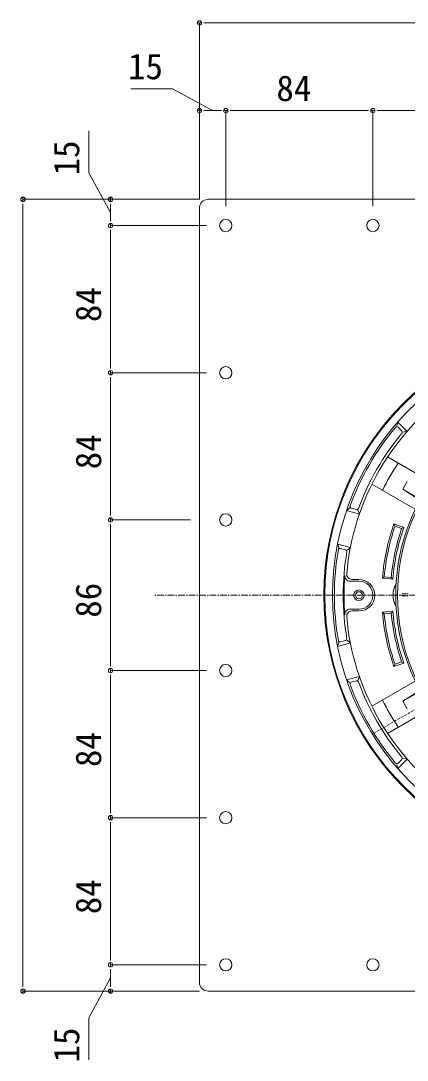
# Model space of a CAD drawing. Units: millimetres, scale not verified. Extents: x -1380 to 1380, y -955 to 955.
# Drawn here: x -778 to -557, y -40 to 553 of the extents above; entities that cross this region are included whole.
import ezdxf
from ezdxf.enums import TextEntityAlignment as Align

# ---------------------------------------------------------------- set-up
doc = ezdxf.new("R2010")
doc.units = ezdxf.units.MM
doc.header["$LTSCALE"] = 3
doc.linetypes.add('USER1', pattern=[2, 1.25, -0.25, 0.25, -0.25])
doc.linetypes.add('USER3', pattern=[0.75, 0.5, -0.25])
for name, color, linetype, lineweight in [('0-0_0', 7, 'Continuous', 15), ('0-2_L-2', 7, 'Continuous', 18), ('0-3_L-1', 7, 'Continuous', 18), ('0-4_L-5', 2, 'USER1', 18), ('0-9_SUNPO', 7, 'Continuous', 18), ('0-B_L-1a', 3, 'Continuous', 18), ('0-C_L-1b', 150, 'Continuous', 18)]:
    doc.layers.add(name, color=color, linetype=linetype, lineweight=lineweight)
doc.styles.add('ＭＳ ゴシック', font='')
doc.styles.get('ＭＳ ゴシック').set_extended_font_data('MS Gothic')

msp = doc.modelspace()

# ---------------------------------------------------------------- linework, layer by layer
at = {"layer": '0-0_0'}
for p, q in [((-677.242, 551.723), (-674.742, 551.723)), ((-673.492, 551.723), (-670.992, 551.723)), ((-677.242, 501.723), (-674.742, 501.723)), ((-673.492, 501.723), (-670.992, 501.723)), ((-663.492, 501.723), (-665.992, 501.723)), ((-659.742, 501.723), (-662.242, 501.723)), ((-662.242, 501.723), (-659.742, 501.723)), ((-658.492, 501.723), (-655.992, 501.723)), ((-579.492, 501.723), (-581.992, 501.723)), ((-575.742, 501.723), (-578.242, 501.723)), ((-578.242, 501.723), (-575.742, 501.723)), ((-574.492, 501.723), (-571.992, 501.723)), ((-776.659, 452.306), (-776.659, 449.806)), ((-726.659, 452.306), (-726.659, 449.806)), ((-776.659, 448.556), (-776.659, 446.056)), ((-726.659, 448.556), (-726.659, 446.056)), ((-726.659, 438.556), (-726.659, 441.056)), ((-726.659, 437.306), (-726.659, 434.806)), ((-726.659, 434.806), (-726.659, 437.306)), ((-726.659, 433.556), (-726.659, 431.056)), ((-726.659, 354.556), (-726.659, 357.056)), ((-726.659, 350.806), (-726.659, 353.306)), ((-726.659, 353.306), (-726.659, 350.806)), ((-726.659, 349.556), (-726.659, 347.056)), ((-726.659, 270.556), (-726.659, 273.056)), ((-726.659, 269.306), (-726.659, 266.806)), ((-726.659, 266.806), (-726.659, 269.306)), ((-726.659, 265.556), (-726.659, 263.056)), ((-726.659, 184.556), (-726.659, 187.056)), ((-726.659, 180.806), (-726.659, 183.306)), ((-726.659, 183.306), (-726.659, 180.806)), ((-726.659, 179.556), (-726.659, 177.056)), ((-726.659, 100.556), (-726.659, 103.056)), ((-726.659, 99.306), (-726.659, 96.806)), ((-726.659, 96.806), (-726.659, 99.306)), ((-726.659, 95.556), (-726.659, 93.056)), ((-726.659, 16.556), (-726.659, 19.056)), ((-726.659, 15.306), (-726.659, 12.806)), ((-726.659, 12.806), (-726.659, 15.306)), ((-726.659, 11.556), (-726.659, 9.056)), ((-776.659, 1.556), (-776.659, 4.056)), ((-776.659, -2.194), (-776.659, 0.306)), ((-726.659, 1.556), (-726.659, 4.056)), ((-726.659, -2.194), (-726.659, 0.306))]:
    msp.add_line(p, q, dxfattribs=at)
for centre in [(-675.992, 551.723), (-675.992, 501.723), (-660.992, 501.723), (-660.992, 501.723), (-576.992, 501.723), (-576.992, 501.723), (-776.659, 451.056), (-726.659, 451.056), (-726.659, 436.056), (-726.659, 436.056), (-726.659, 352.056), (-726.659, 352.056), (-726.659, 268.056), (-726.659, 268.056), (-726.659, 182.056), (-726.659, 182.056), (-726.659, 98.056), (-726.659, 98.056), (-726.659, 14.056), (-726.659, 14.056), (-776.659, -0.944), (-726.659, -0.944)]:
    msp.add_circle(centre, 1.25, dxfattribs=at)
at = {"layer": '0-2_L-2'}
for radius in [155, 154.5]:
    msp.add_circle((-449.992, 225.056), radius, dxfattribs=at)
at = {"layer": '0-3_L-1'}
for p, q in [((-228.992, 451.056), (-670.992, 451.056)), ((-675.992, 446.056), (-675.992, 4.056)), ((-670.992, -0.944), (-228.992, -0.944))]:
    msp.add_line(p, q, dxfattribs=at)
for centre in [(-660.992, 436.056), (-576.992, 436.056), (-660.992, 352.056), (-660.992, 268.056), (-660.992, 182.056), (-660.992, 98.056), (-660.992, 14.056), (-576.992, 14.056)]:
    msp.add_circle(centre, 3.5, dxfattribs=at)
for centre, start, end in [((-670.992, 446.056), 90, 180), ((-670.992, 4.056), 180, 270)]:
    msp.add_arc(centre, 5, start, end, dxfattribs=at)
at = {"layer": '0-4_L-5'}
msp.add_line((-198.372, 225.056), (-701.612, 225.056), dxfattribs=at)
at = {"layer": '0-9_SUNPO'}
for p, q in [((-675.992, 451.056), (-675.992, 551.723)), ((-670.992, 551.723), (-228.992, 551.723)), ((-675.992, 451.056), (-675.992, 501.723)), ((-670.992, 501.723), (-665.992, 501.723)), ((-660.992, 447.056), (-660.992, 501.723)), ((-660.992, 447.056), (-660.992, 501.723)), ((-655.992, 501.723), (-581.992, 501.723)), ((-576.992, 447.056), (-576.992, 501.723)), ((-576.992, 447.056), (-576.992, 501.723)), ((-571.992, 501.723), (-497.992, 501.723)), ((-675.992, 451.056), (-776.659, 451.056)), ((-675.992, 451.056), (-726.659, 451.056)), ((-776.659, 4.056), (-776.659, 446.056)), ((-726.659, 441.056), (-726.659, 446.056)), ((-671.992, 436.056), (-726.659, 436.056)), ((-671.992, 436.056), (-726.659, 436.056)), ((-726.659, 357.056), (-726.659, 431.056)), ((-671.992, 352.056), (-726.659, 352.056)), ((-671.992, 352.056), (-726.659, 352.056)), ((-726.659, 273.056), (-726.659, 347.056)), ((-680.992, 268.056), (-726.659, 268.056)), ((-680.992, 268.056), (-726.659, 268.056)), ((-726.659, 187.056), (-726.659, 263.056)), ((-671.992, 182.056), (-726.659, 182.056)), ((-680.992, 182.056), (-726.659, 182.056)), ((-726.659, 177.056), (-726.659, 103.056)), ((-671.992, 98.056), (-726.659, 98.056)), ((-671.992, 98.056), (-726.659, 98.056)), ((-726.659, 93.056), (-726.659, 19.056)), ((-671.992, 14.056), (-726.659, 14.056)), ((-671.992, 14.056), (-726.659, 14.056)), ((-726.659, 4.056), (-726.659, 9.056)), ((-675.992, -0.944), (-776.659, -0.944)), ((-675.992, -0.944), (-726.659, -0.944))]:
    msp.add_line(p, q, dxfattribs=at)
for points in [[(-668.492, 501.723), (-691.278, 514.223), (-715.207, 514.223)], [(-726.659, 443.556), (-739.159, 466.243), (-739.159, 490.172)], [(-726.659, 6.556), (-739.159, -16.23), (-739.159, -40.159)]]:
    msp.add_lwpolyline(points, dxfattribs=at)
at = {"layer": '0-B_L-1a'}
for radius, start, end in [(114, 93.07089, 266.92911), (113, 93.61565, 266.38435)]:
    msp.add_arc((-449.992, 225.056), radius, start, end, dxfattribs=at)
at = {"layer": '0-C_L-1b'}
for p, q in [((-563.415, 321.692), (-562.939, 323.43)), ((-557.492, 318.597), (-562.807, 323.912)), ((-560.517, 318.793), (-562.646, 320.923)), ((-559.868, 318.145), (-557.983, 318.503)), ((-543.91, 289.672), (-568.653, 303.957)), ((-552.91, 274.084), (-577.653, 288.369)), ((-549.945, 279.877), (-559.899, 285.624)), ((-584.751, 271.383), (-592.012, 273.329)), ((-590.393, 274.966), (-591.66, 273.684)), ((-586.433, 273.905), (-589.342, 274.684)), ((-585.547, 273.667), (-584.915, 271.855)), ((-565.016, 265.719), (-564.399, 264.45)), ((-559.342, 263.766), (-565.016, 265.719)), ((-560.617, 263.147), (-564.399, 264.45)), ((-560.617, 263.147), (-559.342, 263.766)), ((-589.86, 252.315), (-597.121, 254.26)), ((-596.538, 252.033), (-596.994, 253.777)), ((-592.578, 250.972), (-595.487, 251.752)), ((-591.692, 250.735), (-590.239, 251.988)), ((-584.992, 233.056), (-590.06, 233.056)), ((-584.992, 234.056), (-588.975, 234.056)), ((-570.531, 235.602), (-571.611, 234.692)), ((-571.611, 234.692), (-565.633, 234.169)), ((-570.531, 235.602), (-566.546, 235.253)), ((-566.546, 235.253), (-565.633, 234.169)), ((-584.992, 217.056), (-590.06, 217.056)), ((-584.992, 216.056), (-588.975, 216.056)), ((-571.611, 215.419), (-565.633, 215.942)), ((-570.531, 214.51), (-571.611, 215.419)), ((-570.531, 214.51), (-566.546, 214.859)), ((-566.546, 214.859), (-565.633, 215.942)), ((-589.86, 197.797), (-597.121, 195.851)), ((-596.538, 198.078), (-596.994, 196.335)), ((-592.578, 199.139), (-595.487, 198.36)), ((-591.692, 199.377), (-590.239, 198.124)), ((-559.342, 186.346), (-565.016, 184.392)), ((-565.016, 184.392), (-564.399, 185.662)), ((-560.617, 186.964), (-564.399, 185.662)), ((-560.617, 186.964), (-559.342, 186.346)), ((-584.751, 178.728), (-592.012, 176.783)), ((-585.547, 176.445), (-584.915, 178.256)), ((-590.393, 175.146), (-591.66, 176.427)), ((-586.433, 176.207), (-589.342, 175.428)), ((-552.91, 176.028), (-577.653, 161.743)), ((-549.945, 170.235), (-559.899, 164.488)), ((-543.91, 160.44), (-568.653, 146.154)), ((-557.492, 131.515), (-562.807, 126.199)), ((-560.517, 131.319), (-562.646, 129.189)), ((-559.868, 131.967), (-557.983, 131.608)), ((-563.415, 128.42), (-562.939, 126.682))]:
    msp.add_line(p, q, dxfattribs=at)
at = {"layer": '0-C_L-1b', "linetype": 'USER3'}
msp.add_line((-546.124, 163.781), (-577.323, 145.767), dxfattribs=at)
at = {"layer": '0-C_L-1b'}
for points in [[(-550.202, 279.406), (-559.899, 285.624), (-557.399, 289.954)], [(-550.202, 170.705), (-559.899, 164.488), (-557.399, 160.158)]]:
    msp.add_lwpolyline(points, dxfattribs=at)
for centre, radius in [((-449.992, 225.056), 150), ((-584.992, 225.056), 3), ((-584.992, 225.056), 2)]:
    msp.add_circle(centre, radius, dxfattribs=at)
for centre, radius, start, end in [((-449.992, 225.056), 142.5, 90, 150), ((-449.559, 224.806), 149.5, 140.02222, 159.97778), ((-563.353, 320.216), 1, 45, 140.02222), ((-449.559, 224.806), 144.5, 140.12605, 159.87395), ((-561.224, 318.086), 1, 320.12605, 45), ((-449.992, 225.056), 135.486, 146.19119, 153.80881), ((-449.992, 225.056), 142.5, 150, 175.06523), ((-589.083, 275.65), 1, 159.97778, 255), ((-586.174, 274.87), 1, 255, 339.87395), ((-449.992, 225.056), 122, 160.53036, 175.46964), ((-449.992, 225.056), 121, 161, 175), ((-449.992, 225.056), 117, 161, 175), ((-449.992, 225.056), 116, 160.50606, 175.49394), ((-449.492, 225.056), 149.5, 170.02222, 189.97778), ((-595.746, 250.786), 1, 75, 170.02222), ((-449.492, 225.056), 144.5, 170.12605, 189.87395), ((-592.836, 250.006), 1, 350.12605, 75), ((-449.992, 225.056), 143.5, 175.50961, 184.49039), ((-590.06, 236.056), 3, 175.50961, 270), ((-588.975, 237.056), 3, 175.06523, 270), ((-584.992, 225.056), 9, 270, 90), ((-584.992, 225.056), 8, 270, 90), ((-551.509, 225.056), 14, 151.34108, 208.65892), ((-552.509, 225.056), 13, 150.38359, 209.61641), ((-590.06, 214.056), 3, 90, 184.49039), ((-588.975, 213.056), 3, 90, 184.93477), ((-449.992, 225.056), 122, 184.53036, 199.46964), ((-449.992, 225.056), 121, 185, 199), ((-449.992, 225.056), 117, 185, 199), ((-449.992, 225.056), 116, 184.50606, 199.49394), ((-449.992, 225.056), 142.5, 184.93477, 210), ((-595.746, 199.326), 1, 189.97778, 285), ((-592.836, 200.105), 1, 285, 9.87395), ((-589.083, 174.462), 1, 105, 200.02222), ((-449.559, 225.306), 149.5, 200.02222, 219.97778), ((-586.174, 175.241), 1, 20.12605, 105), ((-449.559, 225.306), 144.5, 200.12605, 219.87395), ((-449.992, 225.056), 135.486, 206.19119, 213.80881), ((-449.992, 225.056), 142.5, 210, 270), ((-561.224, 132.026), 1, 315, 39.87395), ((-563.353, 129.896), 1, 219.97778, 315)]:
    msp.add_arc(centre, radius, start, end, dxfattribs=at)

# ---------------------------------------------------------------- texts
at = {"layer": '0-9_SUNPO', "style": 'ＭＳ ゴシック'}
for s, p in [('15', (-716.745, 515.223)), ('84', (-632.088, 502.723))]:
    msp.add_text(s, height=14.66, dxfattribs=at).set_placement(p, align=Align.BOTTOM_LEFT)
for s, p in [('15', (-740.159, 464.705)), ('84', (-727.659, 380.959)), ('84', (-727.659, 296.959)), ('86', (-727.659, 212.213)), ('84', (-727.659, 126.959)), ('84', (-727.659, 42.959)), ('15', (-740.159, -41.697))]:
    msp.add_text(s, height=14.66, rotation=90, dxfattribs=at).set_placement(p, align=Align.BOTTOM_LEFT)
at = {"layer": '0-B_L-1a', "color": 7, "style": 'ＭＳ ゴシック', "width": 0.85}
msp.add_text('H', height=3.666, rotation=270, dxfattribs=at).set_placement((-561.492, 226.473), align=Align.BOTTOM_LEFT)

doc.saveas('drawing.dxf')
